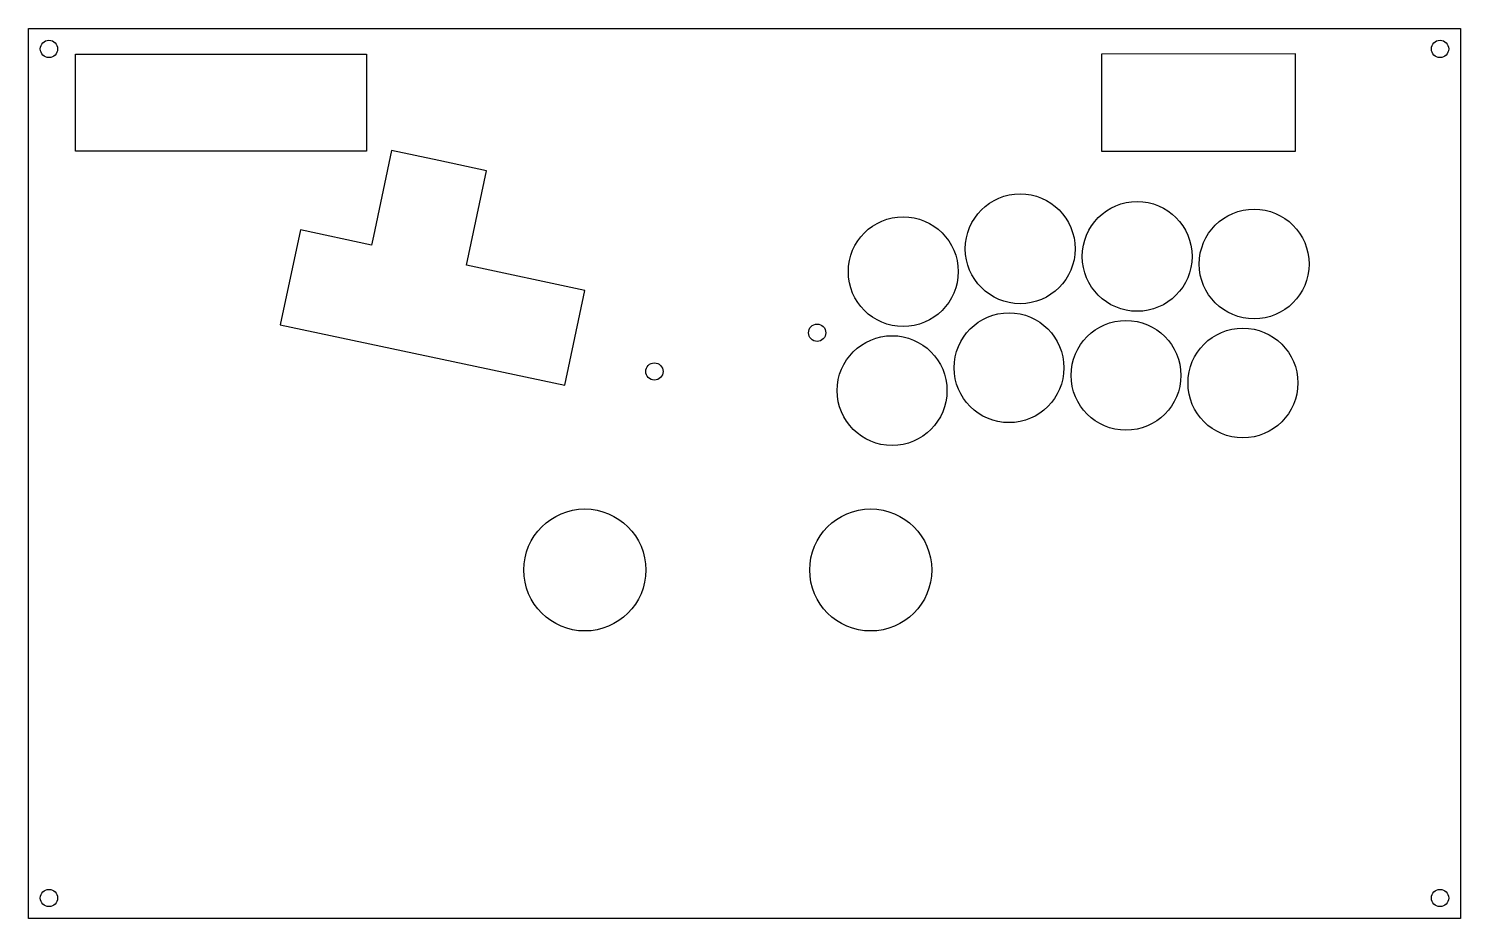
# Model space of a CAD drawing. Header units: millimetres. Extents: x 3 to 284, y 2 to 177.
import ezdxf

# ---------------------------------------------------------------- set-up
doc = ezdxf.new("R2010")
doc.units = ezdxf.units.MM
doc.layers.add('BoardOutLine', color=6, linetype='Continuous', true_color=0xff00ff)

msp = doc.modelspace()

# ---------------------------------------------------------------- linework, layer by layer
at = {"layer": 'BoardOutLine'}
for points in [[(2.54, 177.04), (284.1, 177.04), (284.1, 2.04), (2.54, 2.04), (2.54, 177.04)], [(11.74, 172.01), (11.74, 172.01), (68.98, 172.02)], [(11.74, 152.91), (11.74, 152.91), (11.74, 172.01)], [(68.98, 172.02), (68.98, 172.02), (68.98, 152.92)], [(251.71, 172.05), (251.71, 172.05), (213.52, 172.04)], [(213.52, 172.04), (213.52, 172.04), (213.52, 152.94)], [(251.71, 152.95), (251.71, 152.95), (251.71, 172.05)], [(68.98, 152.92), (68.98, 152.92), (11.74, 152.91)], [(83.21, 151.09), (73.92, 153.06), (70.34, 136.24), (69.97, 134.48), (55.98, 137.45), (52.01, 118.77), (107.96, 106.88), (111.93, 125.56), (88.65, 130.51), (92.6, 149.09), (83.21, 151.09)], [(213.52, 152.94), (213.52, 152.94), (251.71, 152.95)]]:
    msp.add_lwpolyline(points, dxfattribs=at)
for centre, radius in [((6.54, 173.04), 1.7), ((280.1, 173.04), 1.7), ((197.54, 133.74), 10.8), ((220.54, 132.24), 10.8), ((243.54, 130.74), 10.8), ((174.54, 129.24), 10.8), ((195.34, 110.34), 10.8), ((157.61, 117.22), 1.7), ((218.34, 108.84), 10.8), ((172.34, 105.84), 10.8), ((241.34, 107.34), 10.8), ((125.6, 109.6), 1.7), ((111.92, 70.56), 12), ((168.14, 70.56), 12), ((6.54, 6.04), 1.7), ((280.1, 6.04), 1.7)]:
    msp.add_circle(centre, radius, dxfattribs=at)

doc.saveas('drawing.dxf')
